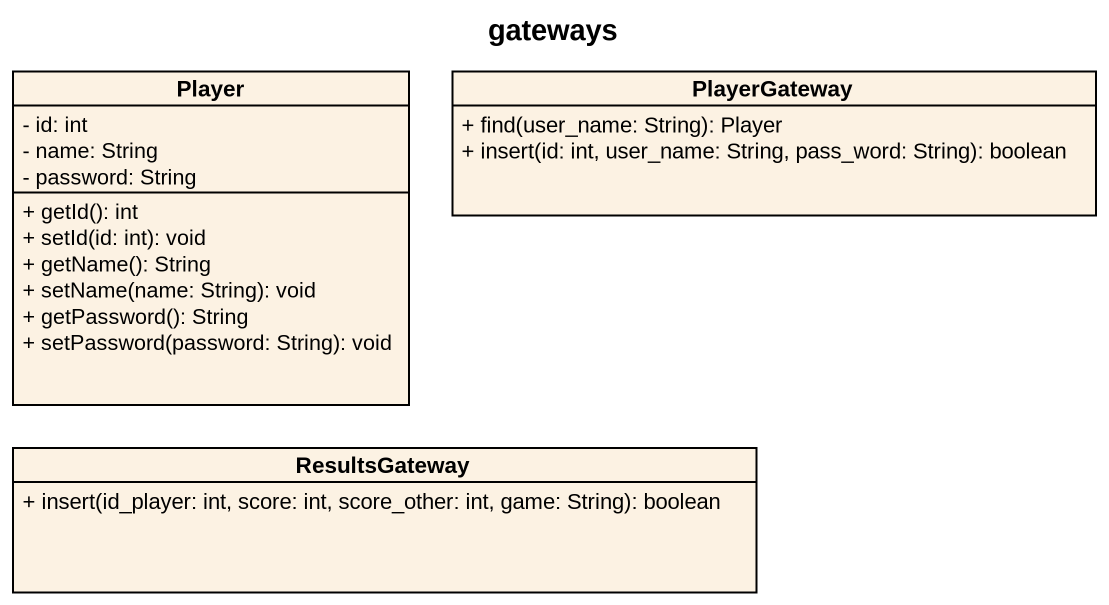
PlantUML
@startuml
title gateways
hide circle
hide empty members
skinparam classAttributeIconSize 0
class Player {
  - id: int
  - name: String
  - password: String
  + getId(): int
  + setId(id: int): void
  + getName(): String
  + setName(name: String): void
  + getPassword(): String
  + setPassword(password: String): void
}
class PlayerGateway {
  + find(user_name: String): Player
  + insert(id: int, user_name: String, pass_word: String): boolean
}
class ResultsGateway {
  + insert(id_player: int, score: int, score_other: int, game: String): boolean
}
@enduml
